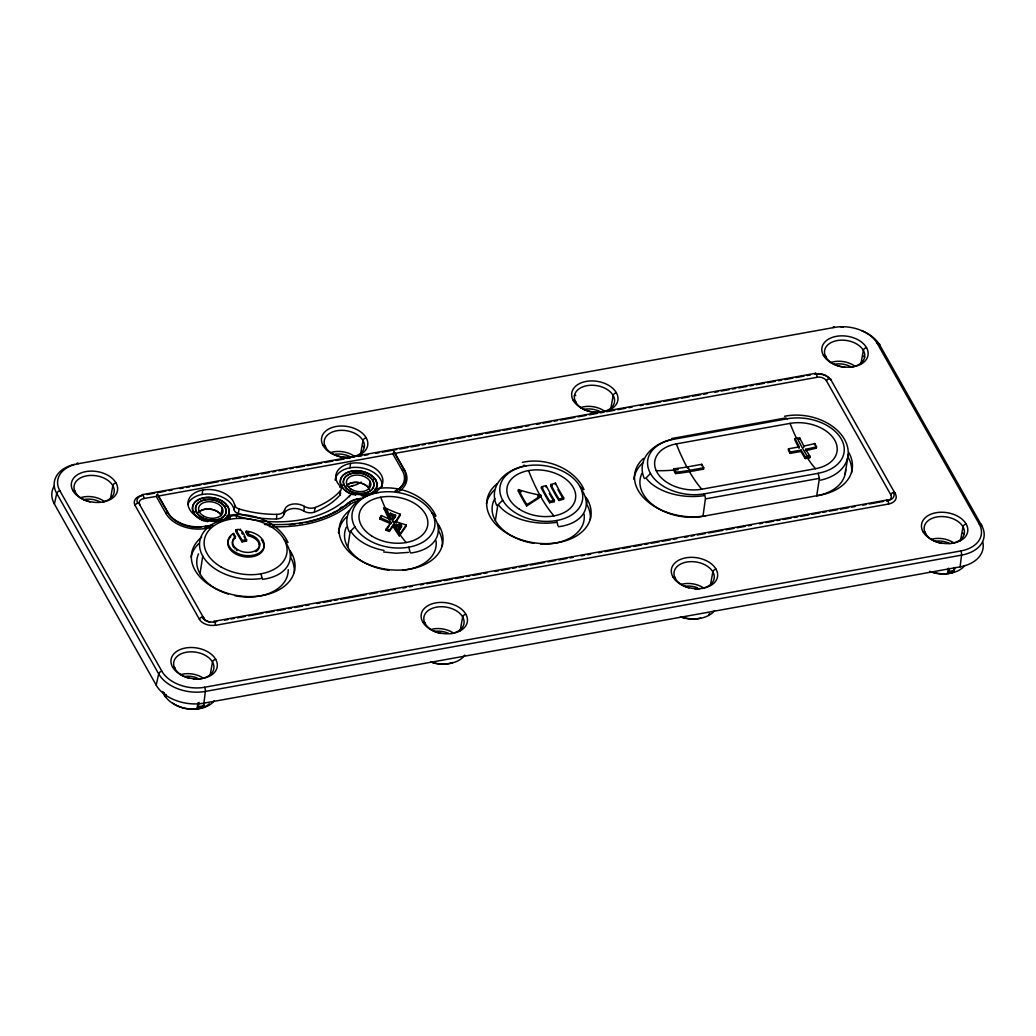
<?xml version="1.0" encoding="UTF-8"?>
<svg xmlns="http://www.w3.org/2000/svg" width="1036" height="1036" viewBox="0 0 1036 1036"><rect width="100%" height="100%" fill="white"/><g stroke="black" fill="none" stroke-linecap="round" stroke-linejoin="round"><path stroke-width="1.5" d="M203.885 703.159L205.374 691.426A3.082 1.075 79.8 0 0 204.584 687.257A33.1 21.898 8.9 0 1 161.875 671.224L59.907 490.805A33.152 21.937 8.9 0 1 78.309 463.714L834.498 327.415A33.152 21.937 8.9 0 1 877.285 343.486A3.082 2.046 -29.4 0 1 879.784 345.13L981.649 525.563A36.182 23.945 8.9 0 1 961.563 555.128L960.074 566.86L203.885 703.159A36.972 24.54 9 0 1 156.203 685.159L54.403 504.014A36.972 24.54 9 0 1 54.273 485.936M540.805 496.05L540.909 495.286A132.349 99.016 12 0 1 518.466 489.652L518.259 491.012A130.808 45.467 79.8 0 0 526.651 505.956L537.969 498.666M540.779 496.218L540.74 496.568A132.336 99.404 12 0 1 537.684 496.063M162.613 691.53A6.229 4.118 -29.3 0 0 163.61 692.644A27.402 18.182 9 0 0 165.889 696.71L166.161 694.547M349.482 496.775L349.65 495.622A6.164 4.079 8.9 0 1 355.879 494.133A23.724 15.695 8.9 0 0 382.893 480.419A23.724 15.695 8.9 0 0 354.584 462.924A23.724 15.695 8.9 0 0 337.451 482.75L340.132 486.285A6.164 4.079 8.9 0 1 340.481 490.688L339.795 495.273A86.882 57.692 9 0 1 314.543 512.095M355.698 495.286L355.879 494.133M284.654 509.893A9.233 6.112 8.9 0 1 276.832 514.387L276.534 519.023A9.182 6.099 9 0 0 283.864 514.788L284.654 509.893A12.406 8.21 8.9 0 1 304.312 506.332L304.623 506.552A9.182 6.074 8.9 0 0 314.918 507.588L315.268 507.459A86.894 57.485 8.9 0 0 340.468 490.675M304.286 506.358L303.911 511.175A9.182 6.099 9 0 0 314.206 512.224L315.268 507.459M339.95 487.425L340.132 486.285M200 573.763L202.758 556.125A46.05 30.51 8.9 0 1 228.296 518.466L230.264 519.23M276.081 519.023A86.882 57.692 9 0 1 238.319 513.545A6.164 4.092 9 0 1 234.136 509.829L234.848 505.257L233.411 501.502A23.724 15.695 8.9 0 0 199.106 490.947A23.724 15.695 8.9 0 0 193.965 514.465A23.724 15.695 8.9 0 0 230.07 516.809A6.164 4.079 8.9 0 1 236.661 515.993A97.954 64.802 8.9 0 0 349.637 495.609M238.358 513.558L239.07 508.961A6.151 4.079 8.9 0 1 234.848 505.257L234.848 505.257M291.375 552.861L290.663 557.42A52.201 34.538 8.9 0 1 294.25 572.662M347.759 547.228L350.22 531.468L354.895 526.832M399.456 534.485A132.323 45.947 79.8 0 1 393.253 524.915L393.032 526.275A132.323 45.985 79.8 0 0 399.236 535.858L400.297 533.385A131.637 29.137 -69.3 0 0 406.241 524.967A132.323 94.483 34.1 0 1 395.571 521.471L393.11 521.924M439.368 526.275L438.655 530.846A52.331 34.628 8.9 0 1 442.255 546.127M495.363 520.629L497.785 505.089L502.719 500.181M587.425 499.598L586.713 504.169A52.577 34.784 8.9 0 1 590.326 519.515M641.893 473.478A46.18 30.562 8.9 0 0 654.791 506.267A46.18 30.562 8.9 0 0 702.965 516.291L705.49 498.135M672.636 438.837L671.846 438.513L785.521 417.987L787.464 418.751A41.751 27.674 8.9 0 1 841.349 439.122A41.751 27.674 8.9 0 1 818.103 473.271L819.424 478.347L816.705 495.791A46.18 30.562 8.9 0 0 845.609 469.567M845.13 474.112L848.238 454.364M193.745 513.053L193.784 512.82A1.541 1.023 -29.3 0 1 195.377 511.434A1.541 1.023 -29.3 0 1 196.62 512.315L196.594 512.535M202.098 494.483L202.797 490.015M221.018 515.216L222.17 507.925M225.019 507.42L225.058 507.187A1.541 1.023 -29.3 0 1 226.651 505.801A1.541 1.023 -29.3 0 1 227.894 506.682L227.855 506.902M248.07 534.317A13.701 9.091 9 0 1 259.039 547.202A13.701 9.091 9 0 1 239.679 550.686A13.701 9.091 9 0 1 235.457 536.583L233.566 533.475L233.501 535.107M235.703 531.313L235.923 529.953C242.256 526.884 245.027 536.687 246.581 541.051L242.035 541.867L235.703 531.313L237.231 531.041M233.722 547.565A13.701 9.091 9 0 1 235.25 537.943L235.47 536.622M235.042 549.093L235.263 547.733M240.261 530.497L240.469 529.137M242.035 541.867L242.243 540.494L235.923 529.953M246.257 531.261C249.883 536 246.141 536.182 246.218 531.196A18.247 12.121 9 0 1 263.558 548.212A18.247 12.121 9 0 1 236.778 553.043A18.247 12.121 9 0 1 233.566 533.475M259.622 543.343L259.401 544.703A13.649 9.052 9.1 0 0 247.889 535.729M262.678 541.621L262.885 540.261M341.569 486.415L341.608 486.182A1.541 1.023 -29.3 0 1 343.214 484.783A1.541 1.023 -29.3 0 1 344.444 485.677L344.418 485.897M349.922 467.845L350.621 463.364M368.842 488.565L369.994 481.287M372.843 480.769L372.882 480.549A1.541 1.023 -29.3 0 1 374.475 479.15A1.541 1.023 -29.3 0 1 375.718 480.031L375.68 480.264M381.377 515.539L381.157 516.899A131.442 30.394 -69.9 0 1 379.772 518.945L379.992 517.573A131.598 29.371 -69.4 0 0 381.377 515.539A132.323 94.483 34.1 0 0 390.119 519.347L389.912 520.72M389.238 519.463A132.323 45.972 79.8 0 1 384.071 508.857L384.278 507.498L386.26 508.43A131.65 93.991 34.1 0 0 400.22 514.232L400 515.604A132.323 29.448 -69.3 0 1 395.363 522.83L395.571 521.471A132.323 29.448 -69.3 0 0 400.22 514.232M393.032 526.275A132.323 29.448 -69.3 0 1 389.303 531.403A131.3 92.023 33.4 0 1 386.091 530.199L386.311 528.826A132.323 29.306 -69.4 0 0 390.986 522.299L390.766 523.659M395.389 516.679L395.597 515.319A131.948 94.276 34.2 0 1 390.507 513.234L390.287 514.607A131.96 94.172 34.2 0 0 395.389 516.679A132.323 29.461 -69.3 0 1 393.887 519.01M389.303 531.403L389.523 530.031A132.323 29.448 -69.3 0 0 393.227 524.902M393.149 520.15L393.356 518.79A132.323 29.461 -69.3 0 0 395.597 515.319M396.244 525.666L396.464 524.294A132.323 94.444 34.2 0 0 401.618 526.003L401.398 527.376A132.323 94.457 34.2 0 1 397.954 526.249M399.21 530.484L399.43 529.124A131.96 29.293 -69.3 0 0 401.618 526.003M406.241 524.967L406.034 526.327A131.65 29.163 -69.4 0 1 400.077 534.757L399.236 535.858M526.651 505.956L526.871 504.597A130.808 45.467 79.8 0 1 518.466 489.639M541.362 488.034L541.582 486.674A131.857 87.296 -29.3 0 0 546.179 485.638A131.96 45.869 79.8 0 0 554.415 500.323L554.195 501.683A131.857 87.309 -29.3 0 1 549.624 502.719A132.232 45.972 79.8 0 1 541.362 488.034A131.857 87.309 -29.3 0 0 542.916 487.697M545.946 487.011L546.166 485.638M550.634 485.819L550.841 484.459A131.857 87.296 -29.3 0 0 555.477 483.152A130.821 45.467 79.8 0 0 563.726 497.824L563.506 499.197A131.857 87.322 -29.3 0 1 558.883 500.505A131.481 45.701 79.8 0 1 550.634 485.819A131.857 87.309 -29.3 0 0 552.175 485.392M549.624 502.719L549.831 501.346A132.232 45.972 79.8 0 1 541.582 486.674M555.257 484.511L555.477 483.152M558.883 500.505L559.103 499.132A131.481 45.701 79.8 0 1 550.841 484.459M673.814 468.738L673.594 470.098L675.55 473.556A132.31 87.581 -29.3 0 0 689.484 471.678L703.509 469.153L703.729 467.78A132.336 45.998 79.8 0 1 701.786 464.322L687.762 466.847A132.31 87.607 -29.3 0 1 673.814 468.738L675.757 472.196L675.55 473.556M701.566 465.682L701.786 464.322M803.871 446.024A132.31 45.985 79.8 0 1 799.662 437.839L795.104 438.681A132.336 45.998 79.8 0 0 799.313 446.866L788.525 448.808L788.305 450.181A132.336 45.998 79.8 0 0 790.118 453.392L800.906 451.45A132.336 45.998 79.8 0 0 805.283 458.547L809.841 457.705L810.061 456.345A132.31 45.985 79.8 0 1 805.671 449.248A132.31 87.607 -29.3 0 0 816.549 446.762L814.736 443.537A132.31 87.607 -29.3 0 1 803.871 446.024L803.651 447.397M790.118 453.392L790.338 452.033A132.336 45.998 79.8 0 1 788.525 448.808M795.104 438.681L794.897 440.041A132.336 45.998 79.8 0 0 799.093 448.225L799.313 446.866M799.442 439.212L799.662 437.839M800.906 451.45L801.126 450.09L790.338 452.033M805.671 449.248L805.464 450.608A132.31 87.607 -29.3 0 0 816.342 448.122L816.549 446.762M805.283 458.547L805.503 457.187A132.336 45.998 79.8 0 1 801.126 450.09M814.529 444.897L814.736 443.537M229.875 517.961L230.057 516.809M236.467 517.145L236.661 515.993M204.442 702.706L203.898 705.568A6.229 2.163 79.8 0 1 202.706 707.407A27.402 18.182 9 0 1 197.021 708.43L197.98 702.809M202.706 707.407L203.069 705.296M954.946 567.443L954.389 570.305A6.229 2.163 79.8 0 1 953.211 572.144A27.402 18.182 9 0 1 947.526 573.167L948.354 568.246M953.211 572.144L953.56 570.033M953.69 569.334L953.923 567.922M110.412 499.093L112.833 485.651A3.082 2.046 -29.5 0 1 116.019 482.893M210.282 674.423L212.497 662.069A3.082 2.046 -29.5 0 1 215.682 659.31M360.852 452.512L363.001 440.559A3.082 2.046 -29.5 0 1 366.187 437.801M460.165 630.872L462.665 616.977A3.082 2.046 -29.5 0 1 465.85 614.218M610.748 408.922L613.17 395.467A3.082 2.046 -29.5 0 1 616.355 392.722M710.618 584.239L712.833 571.885A3.082 2.046 -29.5 0 1 716.018 569.127M860.916 363.83L863.338 350.388A3.082 2.046 -29.5 0 1 866.523 347.63M960.501 540.701L963.001 526.793A3.082 2.046 -29.5 0 1 966.187 524.048M197.021 708.43A6.229 2.163 79.8 0 0 198.2 706.604L199.041 702.304M947.526 573.167A6.229 2.163 79.8 0 0 948.704 571.328L949.261 568.466M54.403 504.014L56.734 493.473A36.234 23.97 8.9 0 1 74.385 464.374M156.203 685.159L158.689 673.892A3.082 2.046 -29.5 0 1 161.875 671.224M209.725 622.118A7.394 4.895 8.9 0 1 204.001 618.57L139.679 504.7A7.394 5.012 9.7 0 1 143.719 498.536L156.294 496.399L165.967 513.532L167.314 511.952A29.578 19.567 8.9 0 0 205.478 526.275L211.745 525.148M395.584 491.064A28.348 18.752 8.9 0 0 402.486 470.901L403.846 469.321L393.861 451.657A3.225 2.111 -68.8 0 1 392.812 453.768L158.56 495.985L157.33 494.276A3.225 2.124 -68.8 0 1 156.281 496.386M645.57 478.399L650.478 473.491A41.764 27.739 9 0 1 673.698 439.251L787.464 418.751M306.423 522.299A102.862 68.052 8.9 0 0 347.85 503.405A20.94 13.844 8.8 0 1 356.993 499.417L360.8 498.29M539.484 497.552L538.241 498.471M347.85 503.405L349.054 502.602A19.71 13.041 8.9 0 1 357.666 498.847L357.899 501.023M203.898 705.568L203.056 705.788A21.808 13.662 -27.6 0 1 199.87 706.423L198.213 706.604M954.389 570.305L953.508 570.538A21.808 13.662 -27.6 0 1 950.375 571.16L948.704 571.328M810.061 456.345L805.503 457.187M242.243 540.494L246.801 539.678M142.437 494.625L815.617 373.297M146.749 494.586L154.701 493.149M157.886 492.579L165.838 491.142M169.023 490.572L172.209 490.002M180.16 488.565L183.346 487.995M186.532 487.412L189.718 486.842M192.903 486.272L200.854 484.835M204.04 484.265L218.363 481.688M221.549 481.105L229.5 479.668M232.686 479.098L240.637 477.661M243.823 477.091L247.008 476.521M250.194 475.951L258.145 474.514M261.331 473.931L269.282 472.507M272.468 471.924L275.654 471.354M278.839 470.784L286.791 469.347M289.976 468.777L293.162 468.194M296.335 467.625L304.299 466.187M307.485 465.617L321.808 463.04M324.98 462.47L332.945 461.033M336.13 460.45L344.081 459.026M347.267 458.443L350.453 457.873M358.404 456.436L361.59 455.866M364.776 455.296L367.961 454.713M375.913 453.289L379.098 452.706M382.284 452.136L396.607 449.559M399.779 448.989L407.744 447.552M410.929 446.969L418.881 445.545M422.066 444.962L425.252 444.392M428.425 443.822L436.389 442.385M439.575 441.815L447.526 440.378M450.712 439.808L453.897 439.225M457.07 438.655L465.034 437.218M468.22 436.648L471.393 436.078M474.579 435.496L482.543 434.071M485.716 433.488L500.038 430.911M503.224 430.341L511.188 428.904M514.361 428.334L522.325 426.897M525.511 426.327L528.684 425.744M536.648 424.32L539.834 423.737M543.006 423.167L550.971 421.73M554.156 421.16L557.329 420.59M560.515 420.007L574.838 417.43M578.023 416.86L585.975 415.423M589.16 414.853L597.125 413.416M600.297 412.846L603.483 412.263M606.669 411.693L614.633 410.256M617.806 409.686L625.77 408.249M628.956 407.679L632.128 407.109M640.093 405.672L643.278 405.102M646.451 404.519L660.774 401.942M663.959 401.372L678.282 398.782M681.468 398.212L689.419 396.775M692.605 396.205L700.569 394.768M703.742 394.198L706.928 393.628M714.892 392.191L718.065 391.621M721.25 391.038L729.215 389.614M732.387 389.031L735.573 388.461M738.759 387.891L746.71 386.454M749.896 385.884L753.081 385.301M756.267 384.732L764.218 383.294M767.404 382.724L775.355 381.287M778.541 380.717L781.727 380.147M784.912 379.565L792.864 378.14M796.049 377.557L804.001 376.133M807.186 375.55L810.372 374.98M393.887 451.696L395.092 453.354L816.964 377.324A2.46 0.855 79.8 0 0 816.342 373.892A2.46 0.855 79.8 0 0 815.151 374.125M212.639 525.433L204.817 526.845L205.478 526.275L205.724 528.451L210.425 527.609M356.993 499.417L361.693 498.575M676.314 443.887L790.054 423.387A34.68 23.025 9 0 1 834.783 440.274A34.68 23.025 9 0 1 815.513 468.699L701.786 489.199A34.68 23.025 9 0 1 657.057 472.312A34.68 23.025 9 0 1 676.314 443.887A132.336 45.998 79.8 0 0 687.541 468.22M675.757 472.196A132.31 87.607 -29.3 0 0 689.704 470.305L703.729 467.78M650.491 473.491A41.764 27.739 9 0 0 704.363 493.835L818.142 473.335M705.684 498.847L819.424 478.347M702.965 516.291L819.67 495.234A52.344 34.628 8.9 0 0 848.756 452.46M214.012 621.328L887.179 500M216.718 621.587L213.546 622.157A2.46 0.855 79.8 0 1 214.724 621.924A2.46 0.855 79.8 0 1 215.358 625.355L888.525 504.027A12.328 8.159 8.8 0 0 895.376 493.965L831.053 380.082A2.46 1.645 -29.5 0 0 829.059 378.671A9.907 6.553 8.9 0 0 816.329 373.879M224.682 620.15L227.868 619.58M231.041 618.997L234.227 618.427M237.412 617.857L245.364 616.42M248.549 615.85L262.872 613.26M266.058 612.69L274.009 611.253M277.195 610.683L285.159 609.246M288.332 608.676L291.517 608.106M294.703 607.523L302.654 606.099M305.84 605.516L309.026 604.946M316.977 603.509L320.163 602.939M323.349 602.369L331.313 600.932M334.486 600.362L337.671 599.779M340.857 599.209L366.317 594.625M369.502 594.042L377.454 592.618M380.639 592.035L388.604 590.611M391.776 590.028L394.962 589.458M402.926 588.021L406.099 587.451M409.285 586.881L412.47 586.298M420.422 584.874L423.607 584.291M426.793 583.721L441.116 581.144M444.302 580.561L452.253 579.137M455.439 578.554L463.39 577.13M466.576 576.547L469.761 575.977M472.947 575.407L480.898 573.97M484.084 573.4L487.27 572.817M495.221 571.393L498.407 570.81M501.592 570.24L509.544 568.803M512.729 568.233L515.915 567.663M519.101 567.08L527.052 565.656M530.238 565.073L544.56 562.496M547.746 561.926L555.697 560.489M558.883 559.919L566.834 558.482M570.02 557.912L573.206 557.329M581.157 555.892L584.343 555.322M587.529 554.752L590.714 554.182M598.666 552.745L601.851 552.175M605.037 551.592L619.36 549.015M622.545 548.445L630.497 547.008M633.682 546.438L641.634 545.001M644.819 544.418L648.005 543.848M651.191 543.278L659.142 541.841M662.328 541.271L670.279 539.834M673.465 539.264L676.65 538.694M684.602 537.257L687.787 536.674M690.973 536.104L694.159 535.534M697.332 534.965L705.296 533.527M708.482 532.957L722.804 530.367M725.977 529.797L733.941 528.36M737.127 527.79L745.078 526.353M748.264 525.783L751.45 525.213M759.401 523.776L762.587 523.193M765.772 522.623L773.724 521.186M776.909 520.616L780.095 520.046M783.281 519.476L791.232 518.039M794.418 517.456L797.603 516.886M800.776 516.316L808.74 514.879M811.926 514.309L819.877 512.872M823.063 512.302L826.249 511.719M829.422 511.149L837.386 509.712M840.572 509.142L848.523 507.705M851.709 507.135L854.894 506.565M862.846 505.128L866.031 504.558M869.217 503.975L883.54 501.398M204.584 687.257L960.773 550.958A33.1 21.898 8.9 0 0 979.149 523.918L877.285 343.486M705.645 515.786L705.49 515.811A52.344 34.628 8.9 0 1 645.868 499.948A52.344 34.628 8.9 0 1 643.46 458.391M408.469 552.395L396.128 553.237L383.618 551.981M523.853 465.125L525.925 465.941A41.777 27.739 9 0 1 582.323 500.867A41.777 27.739 9 0 1 515.552 512.898A41.777 27.739 9 0 1 525.925 465.941M376.133 491.815L378.101 492.592A41.777 27.739 9 0 1 434.498 527.505A41.777 27.739 9 0 1 367.728 539.549A41.777 27.739 9 0 1 378.101 492.592M672.675 438.85L673.646 439.238M384.071 508.857L386.052 509.803A132.336 45.998 79.8 0 1 380.704 497.228M431.986 512.937L435.431 516.096M284.162 539.575L287.49 542.618M579.81 486.285L583.449 489.627M200.803 527.337A28.348 18.752 8.9 0 1 168.246 513.118L157.33 494.276M397.254 492.398A30.808 20.383 8.9 0 0 404.765 470.486L403.846 469.321A29.578 19.567 8.9 0 1 394.975 491.181M164.53 693.809L164.465 693.706A22.934 7.161 77.6 0 1 163.727 692.514M241.712 532.854L242.502 534.149M233.631 535.301L234.136 536.143M234.654 536.998L235.25 537.995M243.952 536.557L244.354 537.231M245.001 538.344L245.532 539.238M245.921 539.911L246.581 541.051M816.342 448.122L815.733 447.073M689.704 470.305L687.762 466.847M816.899 377.208A7.394 5.012 9.8 0 1 826.495 380.911L890.818 494.781A7.394 5.05 10 0 1 886.803 500.971M395.092 453.354L404.765 470.486M392.812 453.768L402.486 470.901M158.56 495.985L168.246 513.118M143.784 498.653A2.46 0.855 79.7 0 0 143.162 495.221A2.46 0.855 79.7 0 0 141.971 495.454A12.328 8.159 8.8 0 0 135.12 505.516L199.456 619.386A12.328 8.016 8.3 0 0 215.281 625.226M705.438 497.927L704.83 495.635M704.648 494.897L704.363 493.835M556.604 520.525L557.964 525.77M408.78 547.176L410.075 552.136M260.955 573.84L262.173 578.489M982.788 542.1A36.972 24.54 9 0 1 960.074 566.86M960.773 550.958A3.082 1.075 79.8 0 1 961.563 555.128L205.374 691.426A36.182 23.945 8.9 0 1 158.689 673.892L56.734 493.473A3.082 2.046 -29.5 0 1 59.907 490.805M815.228 374.268A12.328 8.003 8.2 0 1 831.04 380.082M826.508 380.911A2.46 1.645 -29.5 0 1 829.059 378.671M135.133 505.516A2.46 1.632 -29.5 0 1 137.684 503.276A2.46 1.632 -29.5 0 1 139.679 504.7M199.456 619.386A2.46 1.632 -29.5 0 1 202.007 617.158A9.881 6.54 8.9 0 0 214.724 621.924M202.007 617.158A2.46 1.632 -29.5 0 1 204.001 618.57M890.818 494.781A2.46 1.632 -29.4 0 1 893.382 492.54A2.46 1.632 -29.4 0 1 895.376 493.965M886.712 500.828A2.46 0.855 79.8 0 1 887.904 500.595A9.894 6.54 8.9 0 0 893.395 492.54M887.904 500.595A2.46 0.855 79.8 0 1 888.525 504.027M172.559 667.08A3.082 2.046 -29.5 0 1 175.058 668.816M422.727 621.988A3.082 2.046 -29.5 0 1 425.226 623.724M672.895 576.91A3.082 2.046 -29.5 0 1 675.394 578.632M923.063 531.818A3.082 2.046 -29.5 0 1 925.562 533.54M823.439 355.4A3.082 2.046 -29.5 0 1 825.925 357.122M573.271 400.479A3.082 2.046 -29.5 0 1 575.757 402.214M72.934 490.663A3.082 2.046 -29.5 0 1 75.421 492.398M323.102 445.571A3.082 2.046 -29.5 0 1 325.589 447.306M76.923 463.558A3.082 1.075 79.8 0 1 78.309 463.714M979.149 523.918A3.082 2.046 -29.4 0 1 981.649 525.563M833.035 327.57A3.082 1.075 79.8 0 1 834.498 327.415M840.805 326.819A36.234 23.97 8.9 0 1 843.485 326.845M861.81 330.704A36.234 23.97 8.9 0 1 879.784 345.13M205.724 528.451A30.808 20.383 8.9 0 1 165.967 513.532M349.922 504.597A18.467 12.069 8.4 0 1 357.006 501.372M269.218 526.521A105.335 69.684 8.9 0 0 349.831 504.545L349.054 502.602A104.092 68.868 8.9 0 1 264.698 523.97M137.671 503.276A9.907 6.553 8.9 0 1 143.162 495.208M276.832 514.374A86.894 57.485 8.9 0 1 239.07 508.948M302.149 523.115A102.862 68.052 8.9 0 1 299.262 523.594M294.871 524.177A102.862 68.052 8.9 0 1 288.927 524.747M267.573 524.773A102.862 68.052 8.9 0 1 264.491 524.514M283.89 514.504A12.406 8.236 9 0 1 303.6 510.955M340.015 491.582A6.164 4.092 9 0 1 339.795 495.273M335.133 480.16A23.724 15.747 9 0 1 360.282 467.663A23.724 15.747 9 0 1 382.129 486.506M341.569 507.057A97.954 65.035 9 0 1 340.313 508.041M334.913 511.732A97.954 65.035 9 0 1 332.75 513.027M187.814 504.506A23.724 15.747 9 0 1 211.758 494.211A23.724 15.747 9 0 1 234.136 509.829M203.846 520.81A18.48 12.277 9 0 1 195.856 501.489A18.48 12.277 9 0 1 224.605 503.043A18.48 12.277 9 0 1 219.412 521.652M207.783 521.665A18.48 12.277 9 0 1 194.69 502.46A18.48 12.277 9 0 1 224.307 502.538A18.48 12.277 9 0 1 218.298 521.691M199.016 512.25A12.328 8.184 9 0 1 210.956 509.181A12.328 8.184 9 0 1 221.328 515.824M352.939 494.586A18.48 12.277 9 0 1 344.224 474.41A18.48 12.277 9 0 1 374.281 478.256A18.48 12.277 9 0 1 362.199 495.765M354.791 494.845A18.48 12.277 9 0 1 343.68 474.656A18.48 12.277 9 0 1 374.307 478.01A18.48 12.277 9 0 1 361.37 495.571M346.425 486.104A12.328 8.184 9 0 1 358.793 482.543A12.328 8.184 9 0 1 369.399 489.795M289.847 550.401A52.201 34.538 8.9 0 1 272.921 592.618A52.201 34.538 8.9 0 1 205.931 582.478A52.201 34.538 8.9 0 1 201.735 537.075M191.09 557.057A52.201 34.538 8.9 0 1 198.86 543.537M226.858 515.824A45.972 33.955 13.8 0 1 287.943 542.488M288.215 569.658A46.037 30.458 8.9 0 1 234.809 595.674M228.321 594.042A46.037 30.458 8.9 0 1 198.524 553.859M262.069 578.321A46.037 30.342 8.7 0 1 202.758 556.125M285.949 542.89A45.985 28.995 14.4 0 1 262.652 579.318M259.414 544.703A13.701 9.091 9 0 1 255.931 551.631M236.92 550.647A13.701 9.091 9 0 1 236.519 550.362M261.396 539.808A18.247 12.121 9 0 1 257.446 555.166A18.247 12.121 9 0 1 233.773 552.771A18.247 12.121 9 0 1 230.769 536.7M245.998 532.569A18.247 12.121 9 0 1 248.834 532.97M437.839 523.815A52.331 34.628 8.9 0 1 420.875 566.135A52.331 34.628 8.9 0 1 353.716 555.969A52.331 34.628 8.9 0 1 349.495 510.45M338.474 532.97A52.331 34.628 8.9 0 1 346.62 516.912M436.052 540.844A46.18 30.549 8.9 0 1 402.577 570.253M389.316 570.201A46.18 30.549 8.9 0 1 346.27 527.259M384.097 550.44A46.167 29.681 5.3 0 1 350.803 531.338M349.171 531.688A46.115 31.844 3.2 0 1 376.547 492.579M433.851 516.355A46.102 29.125 14.6 0 1 410.58 553.017M374.682 489.147A46.115 34.162 13.9 0 1 435.936 516.019M406.177 542.527A132.336 45.998 79.8 0 1 400.077 534.757M401.282 524.863A132.323 94.509 34.1 0 1 398.912 524.087M400.297 533.385A132.336 45.998 79.8 0 1 386.26 508.43M390.119 519.347A132.323 45.985 79.8 0 1 384.278 507.498M391.103 522.312A132.323 94.444 34.2 0 1 380.095 517.611M390.87 523.672A132.323 94.457 34.2 0 1 379.862 518.971M389.199 525.938A132.323 29.306 -69.4 0 1 386.091 530.199M389.523 530.031A131.598 93.887 33.9 0 1 386.311 528.826M399.43 529.124A132.323 45.934 79.8 0 1 396.464 524.294M393.369 518.79A132.323 45.934 79.8 0 1 390.507 513.234M400.66 528.438A131.96 29.293 -69.3 0 1 399.935 529.474M585.884 497.125A52.577 34.784 8.9 0 1 568.842 539.639A52.577 34.784 8.9 0 1 501.372 529.435A52.577 34.784 8.9 0 1 497.138 483.695M486.428 503.794A52.577 34.784 8.9 0 1 494.25 490.17M584.123 514.219A46.413 30.704 8.9 0 1 540.507 543.991M533.786 543.304A46.413 30.704 8.9 0 1 494.91 498.497M555.982 522.403A46.335 26.457 4.7 0 1 498.484 504.946M496.645 505.322A46.348 32.116 2.7 0 1 524.281 465.928M581.753 489.911A46.335 29.189 14.9 0 1 558.508 526.702M522.364 462.367A46.348 34.473 14.1 0 1 583.967 489.549M554.001 515.889A132.336 45.998 79.8 0 1 528.528 470.577M521.199 491.932A132.336 99.404 12 0 1 518.259 491.012M554.195 501.683A131.96 45.869 79.8 0 1 549.326 493.46M563.506 499.197A130.821 45.48 79.8 0 1 557.951 489.717M540.909 495.286A132.349 53.147 -58 0 1 526.871 504.597M563.726 497.824A131.857 87.309 -29.3 0 1 559.103 499.132M554.402 500.323A131.857 87.309 -29.3 0 1 549.831 501.346M784.563 416.278A46.18 32.517 11.1 0 1 844.56 439.445A46.18 32.517 11.1 0 1 820.447 480.16M703.794 495.687A46.115 26.586 4.7 0 1 646.231 478.269M644.418 478.632A46.128 32.025 2.4 0 1 672.183 439.264M656.202 470.629A132.336 85.807 -28.7 0 0 673.594 470.098A132.31 87.594 -29.4 0 0 678.217 469.619M701.786 489.199A132.336 45.998 79.8 0 1 689.484 471.678M815.513 468.699A132.336 45.998 79.8 0 1 807.523 458.145M796.516 438.37A132.336 45.998 79.8 0 1 790.054 423.387M809.841 457.705A132.31 46.011 79.8 0 1 808.365 455.439M703.509 469.153A132.336 45.998 79.8 0 1 702.861 468.013M807.743 456.772A132.336 45.998 79.8 0 1 797.344 438.28M188.694 678.062A20.293 13.416 8.9 0 1 178.399 655.374A20.293 13.416 8.9 0 1 212.173 661.512A20.293 13.416 8.9 0 1 193.253 678.891M166.187 696.956A3.082 2.046 -29.3 0 1 164.504 695.182L164.582 694.69A6.164 4.079 -29.3 0 1 163.442 692.54M214.193 700.854A27.389 18.182 9 0 1 187.153 708.624A27.389 18.182 9 0 1 163.52 693.097M165.864 696.671A6.216 4.118 -29.3 0 1 164.607 693.913M441.116 633.475A20.293 13.416 8.9 0 1 426.185 612.418A20.293 13.416 8.9 0 1 459.013 612.69A20.293 13.416 8.9 0 1 451.307 633.566M689.031 587.891A20.293 13.416 8.9 0 1 676.637 567.016A20.293 13.416 8.9 0 1 708.391 566.964A20.293 13.416 8.9 0 1 704.079 587.865M699.844 588.707A20.293 13.416 8.9 0 1 694.742 588.811M942.022 543.395A20.293 13.416 8.9 0 1 926.339 522.455A20.293 13.416 8.9 0 1 959.219 522.403A20.293 13.416 8.9 0 1 951.644 543.382M962.936 533.139A27.674 18.376 9 0 1 964.218 534.33M844.677 367.249A20.267 13.403 8.9 0 1 826.365 346.477A20.267 13.403 8.9 0 1 860.061 346.425A20.267 13.403 8.9 0 1 849.805 367.249M863.389 356.021A27.674 18.376 9 0 1 864.684 357.213M90.171 501.916A20.267 13.403 8.9 0 1 76.47 481.002A20.267 13.403 8.9 0 1 108.651 480.937A20.267 13.403 8.9 0 1 103.069 501.89M198.342 512.121A13.559 9 9 0 1 221.6 515.255M346.762 484.99A13.559 9 9 0 1 369.438 488.616M633.902 479.292A52.344 34.628 8.9 0 1 642.747 462.962M848.044 457.031A52.344 34.628 8.9 0 1 851.605 472.675M181.248 674.462A19.775 13.131 9 0 1 202.875 677.868M185.522 676.34A17.923 11.901 9 0 1 197.034 677.855M209.337 703.807A24.307 16.136 9 0 1 172.805 703.185M431.882 629.253A19.775 13.131 9 0 1 453.043 632.789M434.835 631.338A17.923 11.901 9 0 1 448.471 633.281M452.861 662.522A24.307 16.136 9 0 1 432.867 662.794M464.866 655.076A27.389 18.182 9 0 1 430.497 661.887M680.807 584.511A19.775 13.131 9 0 1 703.211 587.697M685.003 586.246A17.923 11.901 9 0 1 697.487 587.723M709.673 613.623A24.307 16.136 9 0 1 708.637 614.477M700.595 618.155A24.307 16.136 9 0 1 680.38 616.834M714.529 610.67A27.389 18.182 9 0 1 681.377 617.016M932.219 539.083A19.775 13.131 9 0 1 953.379 542.605M935.171 541.168A17.923 11.901 9 0 1 949.921 543.615M952.291 572.649A24.307 16.136 9 0 1 930.548 571.742M964.697 565.578A27.389 18.182 9 0 1 929.706 571.302M831.429 362.302A19.775 13.131 9 0 1 854.894 366.213M834.433 364.232A17.923 11.901 9 0 1 850.375 366.498M580.795 407.536A19.775 13.131 9 0 1 603.664 410.58M583.851 409.401A17.923 11.901 9 0 1 600.155 411.564M574.242 395.985A27.674 18.376 9 0 1 575.77 395.273M80.458 497.72A19.775 13.131 9 0 1 104.403 501.489M83.527 499.585A17.923 11.901 9 0 1 99.819 501.748M330.626 452.628A19.775 13.131 9 0 1 354.571 456.397M334.9 454.273A17.923 11.901 9 0 1 351.087 457.226M353.315 485.405A24.307 16.136 9 0 1 351.839 485.884M361.201 482.064A27.389 18.182 9 0 1 348.277 486.635M363.118 446.244A27.674 18.376 9 0 1 364.348 447.397M180.277 674.475A23.362 15.462 8.9 0 0 217.171 667.003A23.362 15.462 8.9 0 0 184.926 648.109A23.362 15.462 8.9 0 0 180.277 674.475M430.445 629.396A23.362 15.462 8.9 0 0 467.34 621.911A23.362 15.462 8.9 0 0 435.094 603.017A23.362 15.462 8.9 0 0 430.445 629.396M680.613 584.304A23.362 15.462 8.9 0 0 717.508 576.819A23.362 15.462 8.9 0 0 685.262 557.938A23.362 15.462 8.9 0 0 680.613 584.304M930.781 539.212A23.362 15.462 8.9 0 0 967.676 531.74A23.362 15.462 8.9 0 0 935.43 512.846A23.362 15.462 8.9 0 0 930.781 539.212M831.131 362.781A23.349 15.449 8.9 0 0 868.013 355.309A23.349 15.449 8.9 0 0 835.793 336.441A23.349 15.449 8.9 0 0 831.131 362.781M580.976 407.873A23.349 15.449 8.9 0 0 617.845 400.401A23.349 15.449 8.9 0 0 585.625 381.52A23.349 15.449 8.9 0 0 580.976 407.873M80.64 498.057A23.349 15.449 8.9 0 0 117.508 490.585A23.349 15.449 8.9 0 0 85.289 471.704A23.349 15.449 8.9 0 0 80.64 498.057M330.808 452.965A23.349 15.449 8.9 0 0 367.676 445.493A23.349 15.449 8.9 0 0 335.457 426.612A23.349 15.449 8.9 0 0 330.808 452.965M201.567 517.132A15.398 10.23 9 0 0 226.016 512.393A15.398 10.23 9 0 0 204.934 499.74A15.398 10.23 9 0 0 201.567 517.132M201.463 517.314A15.398 10.23 9 0 0 225.965 512.665A15.398 10.23 9 0 0 204.973 499.948A15.398 10.23 9 0 0 201.463 517.314M203.328 515.85A12.328 8.184 9 0 0 222.934 512.134A12.328 8.184 9 0 0 206.138 501.955A12.328 8.184 9 0 0 203.328 515.85M349.417 490.494A15.398 10.23 9 0 0 373.841 485.729A15.398 10.23 9 0 0 352.732 473.089A15.398 10.23 9 0 0 349.417 490.494M349.287 490.675A15.398 10.23 9 0 0 373.789 486.026A15.398 10.23 9 0 0 352.797 473.31A15.398 10.23 9 0 0 349.287 490.675M351.165 489.212A12.328 8.184 9 0 0 370.758 485.483A12.328 8.184 9 0 0 353.962 475.317A12.328 8.184 9 0 0 351.165 489.212M220.888 566.834A41.777 27.752 8.9 0 0 286.817 553.315A41.777 27.752 8.9 0 0 229.098 519.476A41.777 27.752 8.9 0 0 220.888 566.834M371.445 535.793A34.68 23.025 9 0 0 427.389 526.754A34.68 23.025 9 0 0 381.494 497.086A34.68 23.025 9 0 0 371.445 535.793M519.269 509.142A34.68 23.025 9 0 0 575.213 500.116A34.68 23.025 9 0 0 529.318 470.448A34.68 23.025 9 0 0 519.269 509.142M582.556 408.689A20.267 13.403 8.9 0 0 614.477 402.059A20.267 13.403 8.9 0 0 586.35 385.793A20.267 13.403 8.9 0 0 582.556 408.689M332.388 453.781A20.267 13.403 8.9 0 0 364.309 447.138A20.267 13.403 8.9 0 0 336.182 430.872A20.267 13.403 8.9 0 0 332.388 453.781"/></g></svg>
